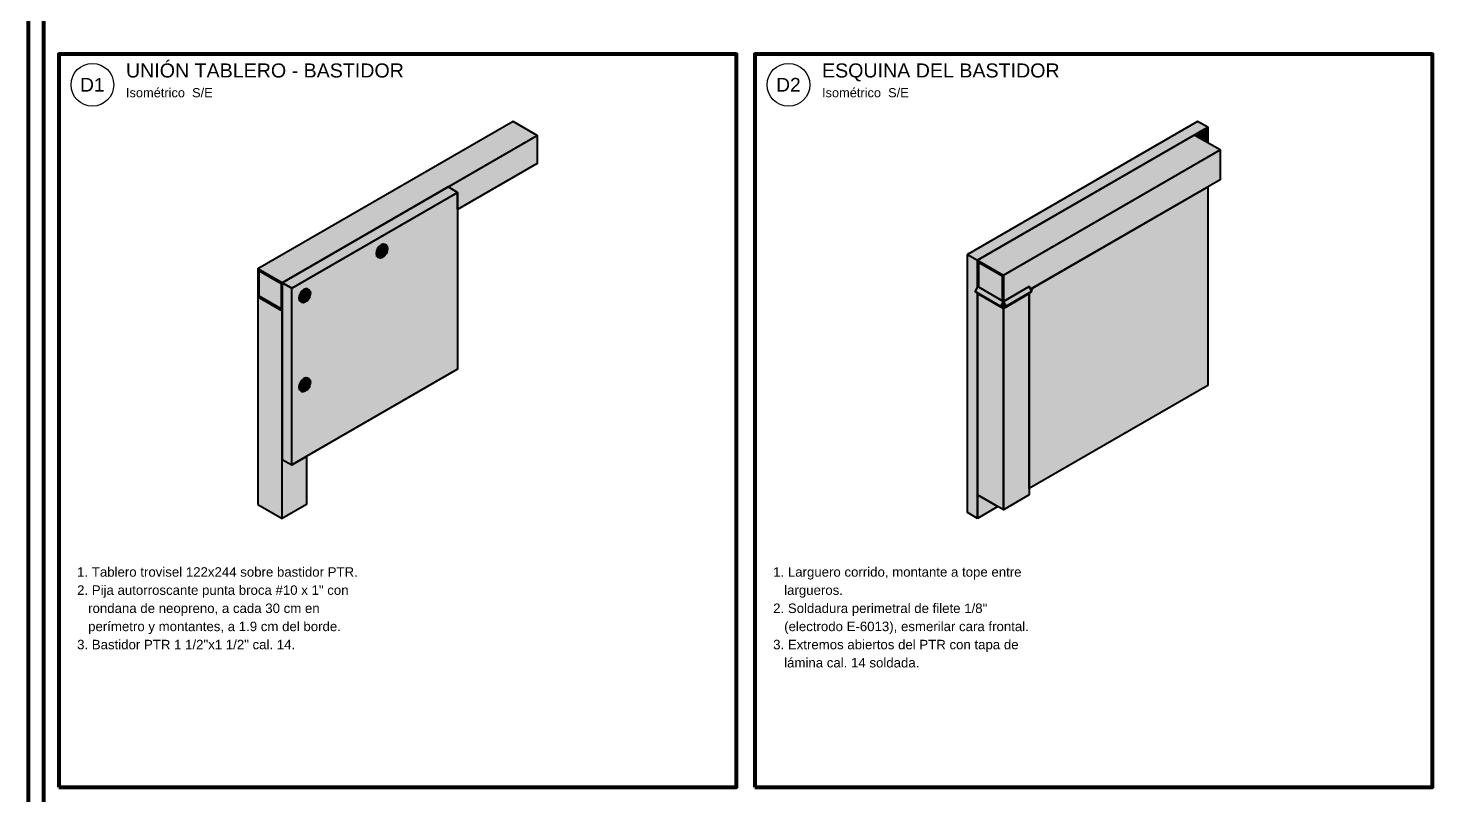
# Model space of a CAD drawing. Header units: centimetres. Extents: x 0 to 1025, y -515 to 400.
# Drawn here: x 0 to 463, y -257.5 to -6.5 of the extents above; entities that cross this region are included whole.
import ezdxf
from ezdxf.enums import TextEntityAlignment as Align

# ---------------------------------------------------------------- set-up
doc = ezdxf.new("R2010")
doc.units = ezdxf.units.CM
doc.header["$LTSCALE"] = 10
for name, color, linetype, lineweight in [('A-DETALLES', 7, 'Continuous', 35), ('A-MARCO', 7, 'Continuous', 70), ('A-RELLENO', 8, 'Continuous', 0), ('A-TEXTO', 7, 'Continuous', 25)]:
    doc.layers.add(name, color=color, linetype=linetype, lineweight=lineweight)
doc.styles.add('ARIAL', font='arial.ttf')

msp = doc.modelspace()

# ---------------------------------------------------------------- hatches: boundary and pattern name
at = {"layer": 'A-RELLENO', "true_color": 0x8e9dac}
h = msp.add_hatch(color=7, dxfattribs=at)
h.dxf.hatch_style = 1
h.paths.add_polyline_path([(83.21, -89.83), (166.75, -41.59), (158.79, -37), (75.25, -85.23)])
at = {"layer": 'A-RELLENO', "true_color": 0xdfdfd8}
h = msp.add_hatch(color=7, dxfattribs=at)
h.dxf.hatch_style = 1
h.paths.add_polyline_path([(383.04, -37), (307.62, -80.55), (310.94, -82.47), (386.37, -38.92)])
at = {"layer": 'A-RELLENO', "true_color": 0x65707b}
h = msp.add_hatch(color=7, dxfattribs=at)
h.dxf.hatch_style = 1
h.paths.add_polyline_path([(166.75, -41.59), (166.75, -50.78), (140.64, -65.86), (140.64, -60.28), (140.64, -60.28), (140.64, -60.28), (140.64, -60.28), (140.64, -60.28), (140.64, -60.28), (140.64, -60.28), (140.64, -60.28), (140.64, -60.28), (140.64, -60.28), (140.64, -60.28), (140.64, -60.28), (137.51, -58.48)])
at = {"layer": 'A-RELLENO', "true_color": 0x8e9dac}
h = msp.add_hatch(color=7, dxfattribs=at)
h.dxf.hatch_style = 1
h.paths.add_polyline_path([(381.93, -41.48), (310.94, -82.47), (319.4, -87.35), (390.38, -46.36)])
at = {"layer": 'A-RELLENO', "true_color": 0x9f9f9a}
h = msp.add_hatch(color=7, dxfattribs=at)
h.dxf.hatch_style = 1
h.paths.add_polyline_path([(386.37, -38.92), (386.37, -44.04), (381.93, -41.48)])
at = {"layer": 'A-RELLENO', "true_color": 0x65707b}
h = msp.add_hatch(color=7, dxfattribs=at)
h.dxf.hatch_style = 1
h.paths.add_polyline_path([(319.4, -87.35), (390.38, -46.36), (390.38, -56.12), (328.29, -91.97), (327.85, -91.07), (327.85, -91.07), (327.85, -91.07), (327.85, -91.07), (327.85, -91.07), (327.85, -91.07), (327.85, -91.07), (327.85, -91.07), (327.85, -91.07), (327.85, -91.07), (327.85, -91.07), (327.85, -91.07), (327.85, -91.07), (327.85, -91.07), (327.85, -91.07), (327.85, -91.07), (327.85, -91.07), (327.85, -91.07), (319.4, -95.95)])
at = {"layer": 'A-RELLENO', "true_color": 0xdfdfd8}
h = msp.add_hatch(color=7, dxfattribs=at)
h.dxf.hatch_style = 1
h.paths.add_polyline_path([(86.34, -91.64), (140.64, -60.28), (137.51, -58.48), (83.21, -89.83)])
at = {"layer": 'A-RELLENO', "true_color": 0x9f9f9a}
h = msp.add_hatch(color=7, dxfattribs=at)
h.dxf.hatch_style = 1
h.paths.add_polyline_path([(386.37, -123.45), (327.85, -157.24), (327.85, -93.51), (328, -93.25), (328.65, -92.69), (328.65, -92.69), (328.65, -92.69), (328.65, -92.69), (328.65, -92.69), (328.65, -92.69), (328.65, -92.69), (328.65, -92.69), (328.65, -92.69), (328.65, -92.69), (328.65, -92.69), (328.65, -92.69), (328.65, -92.69), (328.65, -92.69), (328.5, -92.39), (328.96, -91.59), (386.37, -58.44)])
h = msp.add_hatch(color=7, dxfattribs=at)
h.dxf.hatch_style = 1
h.paths.add_polyline_path([(86.34, -91.64), (140.64, -60.28), (140.64, -118.16), (86.34, -149.52)])
h.paths.add_polyline_path([(113.91, -80.3), (113.91, -80.3), (113.91, -80.3), (113.91, -80.3), (113.91, -80.3), (114.04, -80.97), (114.04, -80.97), (114.04, -80.97), (114.04, -80.97), (114.04, -80.97), (114.04, -80.97), (114.4, -81.38), (114.4, -81.38), (114.4, -81.38), (114.4, -81.38), (114.82, -81.62), (114.82, -81.62), (114.82, -81.62), (114.82, -81.62), (115.36, -81.73), (115.36, -81.73), (115.36, -81.73), (115.36, -81.73), (115.36, -81.73), (115.36, -81.73), (116, -81.51), (116, -81.51), (116, -81.51), (116, -81.51), (116, -81.51), (116.46, -81.13), (116.62, -81.15), (116.62, -81.15), (116.62, -81.15), (116.62, -81.15), (116.62, -81.15), (116.62, -81.15), (116.62, -81.15), (116.62, -81.15), (116.62, -81.15), (116.62, -81.15), (116.62, -81.15), (117.53, -80.02), (117.53, -80.02), (117.53, -80.02), (117.53, -80.02), (117.53, -80.02), (117.53, -80.02), (117.53, -80.02), (117.53, -80.02), (117.53, -79.45), (117.54, -79.42), (117.54, -79.42), (117.54, -79.42), (117.54, -79.42), (117.67, -78.61), (117.67, -78.61), (117.67, -78.61), (117.67, -78.61), (117.67, -78.61), (117.54, -77.95), (117.54, -77.95), (117.54, -77.95), (117.54, -77.95), (117.54, -77.95), (117.54, -77.95), (117.18, -77.53), (117.18, -77.53), (117.18, -77.53), (117.18, -77.53), (116.76, -77.29), (116.76, -77.29), (116.76, -77.29), (116.76, -77.29), (116.22, -77.18), (116.22, -77.18), (116.22, -77.18), (116.22, -77.18), (116.22, -77.18), (116.22, -77.18), (115.58, -77.41), (115.58, -77.41), (115.58, -77.41), (115.58, -77.41), (115.58, -77.41), (114.94, -77.92), (114.94, -77.92), (114.94, -77.92), (114.94, -77.92), (114.4, -78.65), (114.4, -78.65), (114.4, -78.65), (114.04, -79.49), (114.04, -79.49), (114.04, -79.49), (114.04, -79.49)], flags=0)
h.paths.add_polyline_path([(88.64, -124.07), (88.64, -124.07), (88.64, -124.07), (88.64, -124.07), (88.64, -124.07), (88.77, -124.74), (88.77, -124.74), (88.77, -124.74), (88.77, -124.74), (88.77, -124.74), (88.77, -124.74), (89.13, -125.15), (89.13, -125.15), (89.13, -125.15), (89.13, -125.15), (89.55, -125.4), (89.55, -125.4), (89.55, -125.4), (89.55, -125.4), (90.09, -125.5), (90.09, -125.5), (90.09, -125.5), (90.09, -125.5), (90.09, -125.5), (90.09, -125.5), (90.73, -125.28), (90.73, -125.28), (90.73, -125.28), (90.73, -125.28), (90.73, -125.28), (91.19, -124.9), (91.35, -124.92), (91.35, -124.92), (91.35, -124.92), (91.35, -124.92), (91.35, -124.92), (91.35, -124.92), (91.35, -124.92), (91.35, -124.92), (91.35, -124.92), (91.35, -124.92), (91.35, -124.92), (92.26, -123.79), (92.26, -123.79), (92.26, -123.79), (92.26, -123.79), (92.26, -123.79), (92.26, -123.79), (92.26, -123.79), (92.26, -123.79), (92.26, -123.23), (92.27, -123.2), (92.27, -123.2), (92.27, -123.2), (92.27, -123.2), (92.4, -122.38), (92.4, -122.38), (92.4, -122.38), (92.4, -122.38), (92.4, -122.38), (92.27, -121.72), (92.27, -121.72), (92.27, -121.72), (92.27, -121.72), (92.27, -121.72), (92.27, -121.72), (91.91, -121.3), (91.91, -121.3), (91.91, -121.3), (91.91, -121.3), (91.49, -121.06), (91.49, -121.06), (91.49, -121.06), (91.49, -121.06), (90.95, -120.96), (90.95, -120.96), (90.95, -120.96), (90.95, -120.96), (90.95, -120.96), (90.95, -120.96), (90.31, -121.18), (90.31, -121.18), (90.31, -121.18), (90.31, -121.18), (90.31, -121.18), (89.67, -121.69), (89.67, -121.69), (89.67, -121.69), (89.67, -121.69), (89.13, -122.43), (89.13, -122.43), (89.13, -122.43), (88.77, -123.26), (88.77, -123.26), (88.77, -123.26), (88.77, -123.26)], flags=0)
h.paths.add_polyline_path([(88.64, -94.89), (88.64, -94.89), (88.64, -94.89), (88.64, -94.89), (88.64, -94.89), (88.77, -95.56), (88.77, -95.56), (88.77, -95.56), (88.77, -95.56), (88.77, -95.56), (88.77, -95.56), (89.13, -95.97), (89.13, -95.97), (89.13, -95.97), (89.13, -95.97), (89.55, -96.21), (89.55, -96.21), (89.55, -96.21), (89.55, -96.21), (90.09, -96.32), (90.09, -96.32), (90.09, -96.32), (90.09, -96.32), (90.09, -96.32), (90.09, -96.32), (90.73, -96.1), (90.73, -96.1), (90.73, -96.1), (90.73, -96.1), (90.73, -96.1), (91.19, -95.72), (91.35, -95.74), (91.35, -95.74), (91.35, -95.74), (91.35, -95.74), (91.35, -95.74), (91.35, -95.74), (91.35, -95.74), (91.35, -95.74), (91.35, -95.74), (91.35, -95.74), (91.35, -95.74), (92.26, -94.61), (92.26, -94.61), (92.26, -94.61), (92.26, -94.61), (92.26, -94.61), (92.26, -94.61), (92.26, -94.61), (92.26, -94.61), (92.26, -94.04), (92.27, -94.02), (92.27, -94.02), (92.27, -94.02), (92.27, -94.02), (92.4, -93.2), (92.4, -93.2), (92.4, -93.2), (92.4, -93.2), (92.4, -93.2), (92.27, -92.54), (92.27, -92.54), (92.27, -92.54), (92.27, -92.54), (92.27, -92.54), (92.27, -92.54), (91.91, -92.12), (91.91, -92.12), (91.91, -92.12), (91.91, -92.12), (91.49, -91.88), (91.49, -91.88), (91.49, -91.88), (91.49, -91.88), (90.95, -91.78), (90.95, -91.78), (90.95, -91.78), (90.95, -91.78), (90.95, -91.78), (90.95, -91.78), (90.31, -92), (90.31, -92), (90.31, -92), (90.31, -92), (90.31, -92), (89.67, -92.51), (89.67, -92.51), (89.67, -92.51), (89.67, -92.51), (89.13, -93.24), (89.13, -93.24), (89.13, -93.24), (88.77, -94.08), (88.77, -94.08), (88.77, -94.08), (88.77, -94.08)], flags=0)
at = {"layer": 'A-RELLENO', "true_color": 0x1b1b1b}
h = msp.add_hatch(color=7, dxfattribs=at)
h.dxf.hatch_style = 1
h.paths.add_polyline_path([(114.4, -78.65), (114.04, -79.49), (114.45, -79.73), (114.82, -78.9)])
h = msp.add_hatch(color=7, dxfattribs=at)
h.dxf.hatch_style = 1
h.paths.add_polyline_path([(116, -81.51), (115.36, -81.73), (114.82, -81.62), (114.45, -81.21), (114.33, -80.54), (114.45, -79.73), (114.82, -78.9), (115.36, -78.16), (116, -77.65), (116.64, -77.43), (117.18, -77.53), (117.54, -77.95), (117.67, -78.61), (117.54, -79.42), (117.53, -79.45), (117.53, -78.81), (117.53, -78.81), (117.53, -78.81), (117.53, -78.81), (117.53, -78.81), (117.53, -78.81), (117.53, -78.81), (117.53, -78.81), (117.53, -78.81), (117.53, -78.81), (117.53, -78.81), (117.53, -78.81), (116.9, -78.45), (116.9, -78.45), (116.9, -78.45), (116.9, -78.45), (116.9, -78.45), (116, -78.37), (116, -78.37), (116, -78.37), (116, -78.37), (116, -78.37), (116, -78.37), (116, -78.37), (116, -78.37), (116, -78.37), (116, -78.37), (116, -78.37), (115.09, -79.5), (115.09, -79.5), (115.09, -79.5), (115.09, -79.5), (115.09, -79.5), (115.09, -79.5), (115.09, -79.5), (115.09, -79.5), (115.09, -80.7), (115.09, -80.7), (115.09, -80.7), (115.09, -80.7), (115.09, -80.7), (115.09, -80.7), (115.09, -80.7), (115.09, -80.7), (115.09, -80.7), (115.09, -80.7), (115.09, -80.7), (115.09, -80.7), (115.72, -81.06), (115.72, -81.06), (115.72, -81.06), (115.72, -81.06), (115.72, -81.06), (116.46, -81.13)])
at = {"layer": 'A-RELLENO', "true_color": 0x202020}
h = msp.add_hatch(color=7, dxfattribs=at)
h.dxf.hatch_style = 1
h.paths.add_polyline_path([(114.94, -77.92), (114.4, -78.65), (114.82, -78.9), (115.36, -78.16)])
at = {"layer": 'A-RELLENO', "true_color": 0x242424}
h = msp.add_hatch(color=7, dxfattribs=at)
h.dxf.hatch_style = 1
h.paths.add_polyline_path([(115.58, -77.41), (114.94, -77.92), (115.36, -78.16), (116, -77.65)])
at = {"layer": 'A-RELLENO', "true_color": 0x56565a}
h = msp.add_hatch(color=7, dxfattribs=at)
h.dxf.hatch_style = 1
h.paths.add_polyline_path([(116, -78.37), (115.09, -79.5), (115.72, -79.86), (116.62, -78.73)])
at = {"layer": 'A-RELLENO', "true_color": 0x272727}
h = msp.add_hatch(color=7, dxfattribs=at)
h.dxf.hatch_style = 1
h.paths.add_polyline_path([(116.22, -77.18), (115.58, -77.41), (116, -77.65), (116.64, -77.43)])
at = {"layer": 'A-RELLENO', "true_color": 0x6a6a6f}
h = msp.add_hatch(color=7, dxfattribs=at)
h.dxf.hatch_style = 1
h.paths.add_polyline_path([(116.9, -78.45), (116, -78.37), (116.62, -78.73), (117.53, -78.81)])
at = {"layer": 'A-RELLENO', "true_color": 0x282828}
h = msp.add_hatch(color=7, dxfattribs=at)
h.dxf.hatch_style = 1
h.paths.add_polyline_path([(116.76, -77.29), (116.22, -77.18), (116.64, -77.43), (117.18, -77.53)])
at = {"layer": 'A-RELLENO', "true_color": 0x171717}
h = msp.add_hatch(color=7, dxfattribs=at)
h.dxf.hatch_style = 1
h.paths.add_polyline_path([(114.04, -79.49), (113.91, -80.3), (114.33, -80.54), (114.45, -79.73)])
at = {"layer": 'A-RELLENO', "true_color": 0x131313}
h = msp.add_hatch(color=7, dxfattribs=at)
h.dxf.hatch_style = 1
h.paths.add_polyline_path([(113.91, -80.3), (114.04, -80.97), (114.45, -81.21), (114.33, -80.54)])
at = {"layer": 'A-RELLENO', "true_color": 0x121212}
h = msp.add_hatch(color=7, dxfattribs=at)
h.dxf.hatch_style = 1
h.paths.add_polyline_path([(114.04, -80.97), (114.4, -81.38), (114.82, -81.62), (114.45, -81.21)])
at = {"layer": 'A-RELLENO', "true_color": 0x38383a}
h = msp.add_hatch(color=7, dxfattribs=at)
h.dxf.hatch_style = 1
h.paths.add_polyline_path([(115.09, -79.5), (115.09, -80.7), (115.72, -81.06), (115.72, -79.86)])
at = {"layer": 'A-RELLENO', "true_color": 0x47474a}
h = msp.add_hatch(color=7, dxfattribs=at)
h.dxf.hatch_style = 1
h.paths.add_polyline_path([(116.62, -78.73), (115.72, -79.86), (115.72, -81.06), (116.62, -81.15), (117.53, -80.02), (117.53, -78.81)])
at = {"layer": 'A-RELLENO', "true_color": 0x7e7e79}
h = msp.add_hatch(color=7, dxfattribs=at)
h.dxf.hatch_style = 1
h.paths.add_polyline_path([(310.94, -167), (307.62, -165.08), (307.62, -80.55), (310.94, -82.47), (310.94, -91.07), (310.94, -91.07), (310.94, -91.07), (310.94, -91.07), (310.94, -91.07), (310.94, -91.07), (310.94, -91.07), (310.94, -91.07), (310.94, -91.07), (310.94, -91.07), (310.94, -91.07), (310.94, -91.07), (310.94, -91.07), (310.14, -92.69), (310.14, -92.69), (310.14, -92.69), (310.14, -92.69), (310.14, -92.69), (310.14, -92.69), (310.14, -92.69), (310.14, -92.69), (310.14, -92.69), (310.14, -92.69), (310.14, -92.69), (310.14, -92.69), (310.14, -92.69), (310.14, -92.69), (310.94, -93.38), (310.94, -93.38), (310.94, -93.38), (310.94, -93.38), (310.94, -93.38), (310.94, -93.38), (310.94, -93.38), (310.94, -93.38), (310.94, -93.38)])
at = {"layer": 'A-RELLENO', "true_color": 0x505861}
h = msp.add_hatch(color=7, dxfattribs=at)
h.dxf.hatch_style = 1
h.paths.add_polyline_path([(310.94, -82.47), (319.4, -87.35), (319.4, -95.95), (310.94, -91.07), (310.94, -91.07), (310.94, -91.07), (310.94, -91.07), (310.94, -91.07), (310.94, -91.07), (310.94, -91.07)])
at = {"layer": 'A-RELLENO', "true_color": 0x434a51}
h = msp.add_hatch(color=7, dxfattribs=at)
h.dxf.hatch_style = 1
h.paths.add_polyline_path([(311.37, -91.32), (311.37, -83.2), (318.97, -87.59), (318.97, -95.71)])
at = {"layer": 'A-RELLENO', "true_color": 0x505861}
h = msp.add_hatch(color=7, dxfattribs=at)
h.dxf.hatch_style = 1
h.paths.add_polyline_path([(75.25, -94.42), (83.21, -99.02), (83.21, -89.83), (75.25, -85.23)])
at = {"layer": 'A-RELLENO', "true_color": 0x434a51}
h = msp.add_hatch(color=7, dxfattribs=at)
h.dxf.hatch_style = 1
h.paths.add_polyline_path([(75.65, -94.19), (75.65, -85.92), (82.81, -90.06), (82.81, -98.33)])
at = {"layer": 'A-RELLENO', "true_color": 0x7e7e79}
h = msp.add_hatch(color=7, dxfattribs=at)
h.dxf.hatch_style = 1
h.paths.add_polyline_path([(83.21, -147.71), (86.34, -149.52), (86.34, -91.64), (83.21, -89.83)])
at = {"layer": 'A-RELLENO', "true_color": 0x1b1b1b}
h = msp.add_hatch(color=7, dxfattribs=at)
h.dxf.hatch_style = 1
h.paths.add_polyline_path([(90.73, -96.1), (90.09, -96.32), (89.55, -96.21), (89.18, -95.8), (89.06, -95.13), (89.18, -94.32), (89.55, -93.49), (90.09, -92.75), (90.73, -92.24), (91.37, -92.02), (91.91, -92.12), (92.27, -92.54), (92.4, -93.2), (92.27, -94.02), (92.26, -94.04), (92.26, -93.4), (92.26, -93.4), (92.26, -93.4), (92.26, -93.4), (92.26, -93.4), (92.26, -93.4), (92.26, -93.4), (92.26, -93.4), (92.26, -93.4), (92.26, -93.4), (92.26, -93.4), (92.26, -93.4), (91.63, -93.04), (91.63, -93.04), (91.63, -93.04), (91.63, -93.04), (91.63, -93.04), (90.73, -92.96), (90.73, -92.96), (90.73, -92.96), (90.73, -92.96), (90.73, -92.96), (90.73, -92.96), (90.73, -92.96), (90.73, -92.96), (90.73, -92.96), (90.73, -92.96), (90.73, -92.96), (89.82, -94.09), (89.82, -94.09), (89.82, -94.09), (89.82, -94.09), (89.82, -94.09), (89.82, -94.09), (89.82, -94.09), (89.82, -94.09), (89.82, -95.29), (89.82, -95.29), (89.82, -95.29), (89.82, -95.29), (89.82, -95.29), (89.82, -95.29), (89.82, -95.29), (89.82, -95.29), (89.82, -95.29), (89.82, -95.29), (89.82, -95.29), (89.82, -95.29), (90.45, -95.65), (90.45, -95.65), (90.45, -95.65), (90.45, -95.65), (90.45, -95.65), (91.19, -95.72)])
at = {"layer": 'A-RELLENO', "true_color": 0x202020}
h = msp.add_hatch(color=7, dxfattribs=at)
h.dxf.hatch_style = 1
h.paths.add_polyline_path([(89.67, -92.51), (89.13, -93.24), (89.55, -93.49), (90.09, -92.75)])
at = {"layer": 'A-RELLENO', "true_color": 0x242424}
h = msp.add_hatch(color=7, dxfattribs=at)
h.dxf.hatch_style = 1
h.paths.add_polyline_path([(90.31, -92), (89.67, -92.51), (90.09, -92.75), (90.73, -92.24)])
at = {"layer": 'A-RELLENO', "true_color": 0x272727}
h = msp.add_hatch(color=7, dxfattribs=at)
h.dxf.hatch_style = 1
h.paths.add_polyline_path([(90.95, -91.78), (90.31, -92), (90.73, -92.24), (91.37, -92.02)])
at = {"layer": 'A-RELLENO', "true_color": 0x282828}
h = msp.add_hatch(color=7, dxfattribs=at)
h.dxf.hatch_style = 1
h.paths.add_polyline_path([(91.49, -91.88), (90.95, -91.78), (91.37, -92.02), (91.91, -92.12)])
at = {"layer": 'A-RELLENO', "true_color": 0x323232}
h = msp.add_hatch(color=7, dxfattribs=at)
h.dxf.hatch_style = 1
h.paths.add_polyline_path([(310.94, -91.07), (310.14, -92.69), (318.6, -97.57), (319.4, -95.95)])
at = {"layer": 'A-RELLENO', "true_color": 0x3a3a3a}
h = msp.add_hatch(color=7, dxfattribs=at)
h.dxf.hatch_style = 1
h.paths.add_polyline_path([(327.85, -91.07), (328.65, -92.69), (320.19, -97.57), (319.4, -95.95)])
at = {"layer": 'A-RELLENO', "true_color": 0x2f2f2f}
h = msp.add_hatch(color=7, dxfattribs=at)
h.dxf.hatch_style = 1
h.paths.add_polyline_path([(328.96, -91.59), (328.5, -92.39), (328.29, -91.97), (328.29, -91.97)])
at = {"layer": 'A-RELLENO', "true_color": 0x505861}
h = msp.add_hatch(color=7, dxfattribs=at)
h.dxf.hatch_style = 1
h.paths.add_polyline_path([(75.25, -162.41), (83.21, -167), (83.21, -99.02), (75.25, -94.42)])
at = {"layer": 'A-RELLENO', "true_color": 0x171717}
h = msp.add_hatch(color=7, dxfattribs=at)
h.dxf.hatch_style = 1
h.paths.add_polyline_path([(88.77, -94.08), (88.64, -94.89), (89.06, -95.13), (89.18, -94.32)])
at = {"layer": 'A-RELLENO', "true_color": 0x131313}
h = msp.add_hatch(color=7, dxfattribs=at)
h.dxf.hatch_style = 1
h.paths.add_polyline_path([(88.64, -94.89), (88.77, -95.56), (89.18, -95.8), (89.06, -95.13)])
at = {"layer": 'A-RELLENO', "true_color": 0x1b1b1b}
h = msp.add_hatch(color=7, dxfattribs=at)
h.dxf.hatch_style = 1
h.paths.add_polyline_path([(89.13, -93.24), (88.77, -94.08), (89.18, -94.32), (89.55, -93.49)])
at = {"layer": 'A-RELLENO', "true_color": 0x121212}
h = msp.add_hatch(color=7, dxfattribs=at)
h.dxf.hatch_style = 1
h.paths.add_polyline_path([(88.77, -95.56), (89.13, -95.97), (89.55, -96.21), (89.18, -95.8)])
at = {"layer": 'A-RELLENO', "true_color": 0x56565a}
h = msp.add_hatch(color=7, dxfattribs=at)
h.dxf.hatch_style = 1
h.paths.add_polyline_path([(90.73, -92.96), (89.82, -94.09), (90.45, -94.45), (91.35, -93.32)])
at = {"layer": 'A-RELLENO', "true_color": 0x38383a}
h = msp.add_hatch(color=7, dxfattribs=at)
h.dxf.hatch_style = 1
h.paths.add_polyline_path([(89.82, -94.09), (89.82, -95.29), (90.45, -95.65), (90.45, -94.45)])
at = {"layer": 'A-RELLENO', "true_color": 0x47474a}
h = msp.add_hatch(color=7, dxfattribs=at)
h.dxf.hatch_style = 1
h.paths.add_polyline_path([(91.35, -93.32), (90.45, -94.45), (90.45, -95.65), (91.35, -95.74), (92.26, -94.61), (92.26, -93.4)])
at = {"layer": 'A-RELLENO', "true_color": 0x6a6a6f}
h = msp.add_hatch(color=7, dxfattribs=at)
h.dxf.hatch_style = 1
h.paths.add_polyline_path([(91.63, -93.04), (90.73, -92.96), (91.35, -93.32), (92.26, -93.4)])
at = {"layer": 'A-RELLENO', "true_color": 0x1f1f1f}
h = msp.add_hatch(color=7, dxfattribs=at)
h.dxf.hatch_style = 1
h.paths.add_polyline_path([(310.14, -92.69), (310.94, -93.38), (319.4, -98.26), (318.6, -97.57)])
at = {"layer": 'A-RELLENO', "true_color": 0x505861}
h = msp.add_hatch(color=7, dxfattribs=at)
h.dxf.hatch_style = 1
h.paths.add_polyline_path([(319.4, -164.2), (310.94, -159.32), (310.94, -93.38), (319.4, -98.26), (319.4, -98.26), (319.4, -98.26), (319.4, -98.26), (319.4, -98.26), (319.4, -98.26), (319.4, -98.26)])
at = {"layer": 'A-RELLENO', "true_color": 0x2f2f2f}
h = msp.add_hatch(color=7, dxfattribs=at)
h.dxf.hatch_style = 1
h.paths.add_polyline_path([(319.4, -98.26), (319.4, -95.95), (318.6, -97.57)])
at = {"layer": 'A-RELLENO', "true_color": 0x262626}
h = msp.add_hatch(color=7, dxfattribs=at)
h.dxf.hatch_style = 1
h.paths.add_polyline_path([(328.65, -92.69), (327.85, -93.38), (319.4, -98.26), (320.19, -97.57)])
at = {"layer": 'A-RELLENO', "true_color": 0x65707b}
h = msp.add_hatch(color=7, dxfattribs=at)
h.dxf.hatch_style = 1
h.paths.add_polyline_path([(327.85, -159.32), (319.4, -164.2), (319.4, -98.26), (319.4, -98.26), (319.4, -98.26), (319.4, -98.26), (319.4, -98.26), (319.4, -98.26), (319.4, -98.26), (327.85, -93.38)])
at = {"layer": 'A-RELLENO', "true_color": 0x252525}
h = msp.add_hatch(color=7, dxfattribs=at)
h.dxf.hatch_style = 1
h.paths.add_polyline_path([(319.4, -98.26), (319.4, -95.95), (320.19, -97.57)])
at = {"layer": 'A-RELLENO', "true_color": 0x2f2f2f}
h = msp.add_hatch(color=7, dxfattribs=at)
h.dxf.hatch_style = 1
h.paths.add_polyline_path([(327.85, -93.51), (327.85, -93.38), (327.85, -93.38), (327.85, -93.38), (327.85, -93.38), (327.85, -93.38), (327.85, -93.38), (327.85, -93.38), (327.85, -93.38), (327.85, -93.38), (328, -93.25)])
at = {"layer": 'A-RELLENO', "true_color": 0x171717}
h = msp.add_hatch(color=7, dxfattribs=at)
h.dxf.hatch_style = 1
h.paths.add_polyline_path([(88.77, -123.26), (88.64, -124.07), (89.06, -124.31), (89.18, -123.5)])
at = {"layer": 'A-RELLENO', "true_color": 0x131313}
h = msp.add_hatch(color=7, dxfattribs=at)
h.dxf.hatch_style = 1
h.paths.add_polyline_path([(88.64, -124.07), (88.77, -124.74), (89.18, -124.98), (89.06, -124.31)])
at = {"layer": 'A-RELLENO', "true_color": 0x1b1b1b}
h = msp.add_hatch(color=7, dxfattribs=at)
h.dxf.hatch_style = 1
h.paths.add_polyline_path([(89.13, -122.43), (88.77, -123.26), (89.18, -123.5), (89.55, -122.67)])
at = {"layer": 'A-RELLENO', "true_color": 0x121212}
h = msp.add_hatch(color=7, dxfattribs=at)
h.dxf.hatch_style = 1
h.paths.add_polyline_path([(88.77, -124.74), (89.13, -125.15), (89.55, -125.4), (89.18, -124.98)])
at = {"layer": 'A-RELLENO', "true_color": 0x1b1b1b}
h = msp.add_hatch(color=7, dxfattribs=at)
h.dxf.hatch_style = 1
h.paths.add_polyline_path([(90.73, -125.28), (90.09, -125.5), (89.55, -125.4), (89.18, -124.98), (89.06, -124.31), (89.18, -123.5), (89.55, -122.67), (90.09, -121.94), (90.73, -121.42), (91.37, -121.2), (91.91, -121.3), (92.27, -121.72), (92.4, -122.38), (92.27, -123.2), (92.26, -123.23), (92.26, -122.59), (92.26, -122.59), (92.26, -122.59), (92.26, -122.59), (92.26, -122.59), (92.26, -122.59), (92.26, -122.59), (92.26, -122.59), (92.26, -122.59), (92.26, -122.59), (92.26, -122.59), (92.26, -122.59), (91.63, -122.22), (91.63, -122.22), (91.63, -122.22), (91.63, -122.22), (91.63, -122.22), (90.73, -122.14), (90.73, -122.14), (90.73, -122.14), (90.73, -122.14), (90.73, -122.14), (90.73, -122.14), (90.73, -122.14), (90.73, -122.14), (90.73, -122.14), (90.73, -122.14), (90.73, -122.14), (89.82, -123.27), (89.82, -123.27), (89.82, -123.27), (89.82, -123.27), (89.82, -123.27), (89.82, -123.27), (89.82, -123.27), (89.82, -123.27), (89.82, -124.47), (89.82, -124.47), (89.82, -124.47), (89.82, -124.47), (89.82, -124.47), (89.82, -124.47), (89.82, -124.47), (89.82, -124.47), (89.82, -124.47), (89.82, -124.47), (89.82, -124.47), (89.82, -124.47), (90.45, -124.84), (90.45, -124.84), (90.45, -124.84), (90.45, -124.84), (90.45, -124.84), (91.19, -124.9)])
at = {"layer": 'A-RELLENO', "true_color": 0x202020}
h = msp.add_hatch(color=7, dxfattribs=at)
h.dxf.hatch_style = 1
h.paths.add_polyline_path([(89.67, -121.69), (89.13, -122.43), (89.55, -122.67), (90.09, -121.94)])
at = {"layer": 'A-RELLENO', "true_color": 0x242424}
h = msp.add_hatch(color=7, dxfattribs=at)
h.dxf.hatch_style = 1
h.paths.add_polyline_path([(90.31, -121.18), (89.67, -121.69), (90.09, -121.94), (90.73, -121.42)])
at = {"layer": 'A-RELLENO', "true_color": 0x56565a}
h = msp.add_hatch(color=7, dxfattribs=at)
h.dxf.hatch_style = 1
h.paths.add_polyline_path([(90.73, -122.14), (89.82, -123.27), (90.45, -123.63), (91.35, -122.51)])
at = {"layer": 'A-RELLENO', "true_color": 0x38383a}
h = msp.add_hatch(color=7, dxfattribs=at)
h.dxf.hatch_style = 1
h.paths.add_polyline_path([(89.82, -123.27), (89.82, -124.47), (90.45, -124.84), (90.45, -123.63)])
at = {"layer": 'A-RELLENO', "true_color": 0x272727}
h = msp.add_hatch(color=7, dxfattribs=at)
h.dxf.hatch_style = 1
h.paths.add_polyline_path([(90.95, -120.96), (90.31, -121.18), (90.73, -121.42), (91.37, -121.2)])
at = {"layer": 'A-RELLENO', "true_color": 0x47474a}
h = msp.add_hatch(color=7, dxfattribs=at)
h.dxf.hatch_style = 1
h.paths.add_polyline_path([(91.35, -122.51), (90.45, -123.63), (90.45, -124.84), (91.35, -124.92), (92.26, -123.79), (92.26, -122.59)])
at = {"layer": 'A-RELLENO', "true_color": 0x6a6a6f}
h = msp.add_hatch(color=7, dxfattribs=at)
h.dxf.hatch_style = 1
h.paths.add_polyline_path([(91.63, -122.22), (90.73, -122.14), (91.35, -122.51), (92.26, -122.59)])
at = {"layer": 'A-RELLENO', "true_color": 0x282828}
h = msp.add_hatch(color=7, dxfattribs=at)
h.dxf.hatch_style = 1
h.paths.add_polyline_path([(91.49, -121.06), (90.95, -120.96), (91.37, -121.2), (91.91, -121.3)])
at = {"layer": 'A-RELLENO', "true_color": 0x65707b}
h = msp.add_hatch(color=7, dxfattribs=at)
h.dxf.hatch_style = 1
h.paths.add_polyline_path([(91.17, -162.41), (83.21, -167), (83.21, -147.71), (86.34, -149.52), (86.34, -149.52), (86.34, -149.52), (86.34, -149.52), (86.34, -149.52), (86.34, -149.52), (86.34, -149.52), (86.34, -149.52), (86.34, -149.52), (86.34, -149.52), (86.34, -149.52), (86.34, -149.52), (91.17, -146.73)])
at = {"layer": 'A-RELLENO', "true_color": 0x9f9f9a}
h = msp.add_hatch(color=7, dxfattribs=at)
h.dxf.hatch_style = 1
h.paths.add_polyline_path([(310.94, -167), (310.94, -159.32), (317.6, -163.16)])

# ---------------------------------------------------------------- linework, layer by layer
at = {"layer": 'A-DETALLES'}
for points in [[(83.21, -89.83), (166.75, -41.59), (158.79, -37), (75.25, -85.23), (83.21, -89.83)], [(383.04, -37), (307.62, -80.55), (310.94, -82.47), (386.37, -38.92), (383.04, -37)], [(166.75, -41.59), (166.75, -50.78), (140.64, -65.86), (140.64, -60.28), (140.64, -60.28), (140.64, -60.28), (140.64, -60.28), (140.64, -60.28), (140.64, -60.28), (140.64, -60.28), (140.64, -60.28), (140.64, -60.28), (140.64, -60.28), (140.64, -60.28), (140.64, -60.28), (137.51, -58.48), (166.75, -41.59)], [(381.93, -41.48), (310.94, -82.47), (319.4, -87.35), (390.38, -46.36), (381.93, -41.48)], [(386.37, -38.92), (386.37, -44.04), (381.93, -41.48), (386.37, -38.92)], [(319.4, -87.35), (390.38, -46.36), (390.38, -56.12), (328.29, -91.97), (327.85, -91.07), (327.85, -91.07), (327.85, -91.07), (327.85, -91.07), (327.85, -91.07), (327.85, -91.07), (327.85, -91.07), (327.85, -91.07), (327.85, -91.07), (327.85, -91.07), (327.85, -91.07), (327.85, -91.07), (327.85, -91.07), (327.85, -91.07), (327.85, -91.07), (327.85, -91.07), (327.85, -91.07), (327.85, -91.07), (319.4, -95.95), (319.4, -87.35)], [(86.34, -91.64), (140.64, -60.28), (137.51, -58.48), (83.21, -89.83), (86.34, -91.64)], [(386.37, -123.45), (327.85, -157.24), (327.85, -93.51), (328, -93.25), (328.65, -92.69), (328.65, -92.69), (328.65, -92.69), (328.65, -92.69), (328.65, -92.69), (328.65, -92.69), (328.65, -92.69), (328.65, -92.69), (328.65, -92.69), (328.65, -92.69), (328.65, -92.69), (328.65, -92.69), (328.65, -92.69), (328.65, -92.69), (328.5, -92.39), (328.96, -91.59), (386.37, -58.44), (386.37, -123.45)], [(86.34, -91.64), (140.64, -60.28), (140.64, -118.16), (86.34, -149.52), (86.34, -91.64)], [(113.91, -80.3), (113.91, -80.3), (113.91, -80.3), (113.91, -80.3), (113.91, -80.3), (114.04, -80.97), (114.04, -80.97), (114.04, -80.97), (114.04, -80.97), (114.04, -80.97), (114.04, -80.97), (114.4, -81.38), (114.4, -81.38), (114.4, -81.38), (114.4, -81.38), (114.82, -81.62), (114.82, -81.62), (114.82, -81.62), (114.82, -81.62), (115.36, -81.73), (115.36, -81.73), (115.36, -81.73), (115.36, -81.73), (115.36, -81.73), (115.36, -81.73), (116, -81.51), (116, -81.51), (116, -81.51), (116, -81.51), (116, -81.51), (116.46, -81.13), (116.62, -81.15), (116.62, -81.15), (116.62, -81.15), (116.62, -81.15), (116.62, -81.15), (116.62, -81.15), (116.62, -81.15), (116.62, -81.15), (116.62, -81.15), (116.62, -81.15), (116.62, -81.15), (117.53, -80.02), (117.53, -80.02), (117.53, -80.02), (117.53, -80.02), (117.53, -80.02), (117.53, -80.02), (117.53, -80.02), (117.53, -80.02), (117.53, -79.45), (117.54, -79.42), (117.54, -79.42), (117.54, -79.42), (117.54, -79.42), (117.67, -78.61), (117.67, -78.61), (117.67, -78.61), (117.67, -78.61), (117.67, -78.61), (117.54, -77.95), (117.54, -77.95), (117.54, -77.95), (117.54, -77.95), (117.54, -77.95), (117.54, -77.95), (117.18, -77.53), (117.18, -77.53), (117.18, -77.53), (117.18, -77.53), (116.76, -77.29), (116.76, -77.29), (116.76, -77.29), (116.76, -77.29), (116.22, -77.18), (116.22, -77.18), (116.22, -77.18), (116.22, -77.18), (116.22, -77.18), (116.22, -77.18), (115.58, -77.41), (115.58, -77.41), (115.58, -77.41), (115.58, -77.41), (115.58, -77.41), (114.94, -77.92), (114.94, -77.92), (114.94, -77.92), (114.94, -77.92), (114.4, -78.65), (114.4, -78.65), (114.4, -78.65), (114.04, -79.49), (114.04, -79.49), (114.04, -79.49), (114.04, -79.49), (113.91, -80.3)], [(114.4, -78.65), (114.04, -79.49), (114.45, -79.73), (114.82, -78.9), (114.4, -78.65)], [(116, -81.51), (115.36, -81.73), (114.82, -81.62), (114.45, -81.21), (114.33, -80.54), (114.45, -79.73), (114.82, -78.9), (115.36, -78.16), (116, -77.65), (116.64, -77.43), (117.18, -77.53), (117.54, -77.95), (117.67, -78.61), (117.54, -79.42), (117.53, -79.45), (117.53, -78.81), (117.53, -78.81), (117.53, -78.81), (117.53, -78.81), (117.53, -78.81), (117.53, -78.81), (117.53, -78.81), (117.53, -78.81), (117.53, -78.81), (117.53, -78.81), (117.53, -78.81), (117.53, -78.81), (116.9, -78.45), (116.9, -78.45), (116.9, -78.45), (116.9, -78.45), (116.9, -78.45), (116, -78.37), (116, -78.37), (116, -78.37), (116, -78.37), (116, -78.37), (116, -78.37), (116, -78.37), (116, -78.37), (116, -78.37), (116, -78.37), (116, -78.37), (115.09, -79.5), (115.09, -79.5), (115.09, -79.5), (115.09, -79.5), (115.09, -79.5), (115.09, -79.5), (115.09, -79.5), (115.09, -79.5), (115.09, -80.7), (115.09, -80.7), (115.09, -80.7), (115.09, -80.7), (115.09, -80.7), (115.09, -80.7), (115.09, -80.7), (115.09, -80.7), (115.09, -80.7), (115.09, -80.7), (115.09, -80.7), (115.09, -80.7), (115.72, -81.06), (115.72, -81.06), (115.72, -81.06), (115.72, -81.06), (115.72, -81.06), (116.46, -81.13), (116, -81.51)], [(114.94, -77.92), (114.4, -78.65), (114.82, -78.9), (115.36, -78.16), (114.94, -77.92)], [(115.58, -77.41), (114.94, -77.92), (115.36, -78.16), (116, -77.65), (115.58, -77.41)], [(116, -78.37), (115.09, -79.5), (115.72, -79.86), (116.62, -78.73), (116, -78.37)], [(116.22, -77.18), (115.58, -77.41), (116, -77.65), (116.64, -77.43), (116.22, -77.18)], [(116.9, -78.45), (116, -78.37), (116.62, -78.73), (117.53, -78.81), (116.9, -78.45)], [(116.76, -77.29), (116.22, -77.18), (116.64, -77.43), (117.18, -77.53), (116.76, -77.29)], [(114.04, -79.49), (113.91, -80.3), (114.33, -80.54), (114.45, -79.73), (114.04, -79.49)], [(113.91, -80.3), (114.04, -80.97), (114.45, -81.21), (114.33, -80.54), (113.91, -80.3)], [(114.04, -80.97), (114.4, -81.38), (114.82, -81.62), (114.45, -81.21), (114.04, -80.97)], [(115.09, -79.5), (115.09, -80.7), (115.72, -81.06), (115.72, -79.86), (115.09, -79.5)], [(116.62, -78.73), (115.72, -79.86), (115.72, -81.06), (116.62, -81.15), (117.53, -80.02), (117.53, -78.81), (116.62, -78.73)], [(310.94, -167), (307.62, -165.08), (307.62, -80.55), (310.94, -82.47), (310.94, -91.07), (310.94, -91.07), (310.94, -91.07), (310.94, -91.07), (310.94, -91.07), (310.94, -91.07), (310.94, -91.07), (310.94, -91.07), (310.94, -91.07), (310.94, -91.07), (310.94, -91.07), (310.94, -91.07), (310.94, -91.07), (310.14, -92.69), (310.14, -92.69), (310.14, -92.69), (310.14, -92.69), (310.14, -92.69), (310.14, -92.69), (310.14, -92.69), (310.14, -92.69), (310.14, -92.69), (310.14, -92.69), (310.14, -92.69), (310.14, -92.69), (310.14, -92.69), (310.14, -92.69), (310.94, -93.38), (310.94, -93.38), (310.94, -93.38), (310.94, -93.38), (310.94, -93.38), (310.94, -93.38), (310.94, -93.38), (310.94, -93.38), (310.94, -93.38), (310.94, -167)], [(310.94, -82.47), (319.4, -87.35), (319.4, -95.95), (310.94, -91.07), (310.94, -91.07), (310.94, -91.07), (310.94, -91.07), (310.94, -91.07), (310.94, -91.07), (310.94, -91.07), (310.94, -82.47)], [(311.37, -91.32), (311.37, -83.2), (318.97, -87.59), (318.97, -95.71), (311.37, -91.32)], [(75.25, -94.42), (83.21, -99.02), (83.21, -89.83), (75.25, -85.23), (75.25, -94.42)], [(75.65, -94.19), (75.65, -85.92), (82.81, -90.06), (82.81, -98.33), (75.65, -94.19)], [(83.21, -147.71), (86.34, -149.52), (86.34, -91.64), (83.21, -89.83), (83.21, -147.71)], [(88.64, -94.89), (88.64, -94.89), (88.64, -94.89), (88.64, -94.89), (88.64, -94.89), (88.77, -95.56), (88.77, -95.56), (88.77, -95.56), (88.77, -95.56), (88.77, -95.56), (88.77, -95.56), (89.13, -95.97), (89.13, -95.97), (89.13, -95.97), (89.13, -95.97), (89.55, -96.21), (89.55, -96.21), (89.55, -96.21), (89.55, -96.21), (90.09, -96.32), (90.09, -96.32), (90.09, -96.32), (90.09, -96.32), (90.09, -96.32), (90.09, -96.32), (90.73, -96.1), (90.73, -96.1), (90.73, -96.1), (90.73, -96.1), (90.73, -96.1), (91.19, -95.72), (91.35, -95.74), (91.35, -95.74), (91.35, -95.74), (91.35, -95.74), (91.35, -95.74), (91.35, -95.74), (91.35, -95.74), (91.35, -95.74), (91.35, -95.74), (91.35, -95.74), (91.35, -95.74), (92.26, -94.61), (92.26, -94.61), (92.26, -94.61), (92.26, -94.61), (92.26, -94.61), (92.26, -94.61), (92.26, -94.61), (92.26, -94.61), (92.26, -94.04), (92.27, -94.02), (92.27, -94.02), (92.27, -94.02), (92.27, -94.02), (92.4, -93.2), (92.4, -93.2), (92.4, -93.2), (92.4, -93.2), (92.4, -93.2), (92.27, -92.54), (92.27, -92.54), (92.27, -92.54), (92.27, -92.54), (92.27, -92.54), (92.27, -92.54), (91.91, -92.12), (91.91, -92.12), (91.91, -92.12), (91.91, -92.12), (91.49, -91.88), (91.49, -91.88), (91.49, -91.88), (91.49, -91.88), (90.95, -91.78), (90.95, -91.78), (90.95, -91.78), (90.95, -91.78), (90.95, -91.78), (90.95, -91.78), (90.31, -92), (90.31, -92), (90.31, -92), (90.31, -92), (90.31, -92), (89.67, -92.51), (89.67, -92.51), (89.67, -92.51), (89.67, -92.51), (89.13, -93.24), (89.13, -93.24), (89.13, -93.24), (88.77, -94.08), (88.77, -94.08), (88.77, -94.08), (88.77, -94.08), (88.64, -94.89)], [(90.73, -96.1), (90.09, -96.32), (89.55, -96.21), (89.18, -95.8), (89.06, -95.13), (89.18, -94.32), (89.55, -93.49), (90.09, -92.75), (90.73, -92.24), (91.37, -92.02), (91.91, -92.12), (92.27, -92.54), (92.4, -93.2), (92.27, -94.02), (92.26, -94.04), (92.26, -93.4), (92.26, -93.4), (92.26, -93.4), (92.26, -93.4), (92.26, -93.4), (92.26, -93.4), (92.26, -93.4), (92.26, -93.4), (92.26, -93.4), (92.26, -93.4), (92.26, -93.4), (92.26, -93.4), (91.63, -93.04), (91.63, -93.04), (91.63, -93.04), (91.63, -93.04), (91.63, -93.04), (90.73, -92.96), (90.73, -92.96), (90.73, -92.96), (90.73, -92.96), (90.73, -92.96), (90.73, -92.96), (90.73, -92.96), (90.73, -92.96), (90.73, -92.96), (90.73, -92.96), (90.73, -92.96), (89.82, -94.09), (89.82, -94.09), (89.82, -94.09), (89.82, -94.09), (89.82, -94.09), (89.82, -94.09), (89.82, -94.09), (89.82, -94.09), (89.82, -95.29), (89.82, -95.29), (89.82, -95.29), (89.82, -95.29), (89.82, -95.29), (89.82, -95.29), (89.82, -95.29), (89.82, -95.29), (89.82, -95.29), (89.82, -95.29), (89.82, -95.29), (89.82, -95.29), (90.45, -95.65), (90.45, -95.65), (90.45, -95.65), (90.45, -95.65), (90.45, -95.65), (91.19, -95.72), (90.73, -96.1)], [(89.67, -92.51), (89.13, -93.24), (89.55, -93.49), (90.09, -92.75), (89.67, -92.51)], [(90.31, -92), (89.67, -92.51), (90.09, -92.75), (90.73, -92.24), (90.31, -92)], [(90.95, -91.78), (90.31, -92), (90.73, -92.24), (91.37, -92.02), (90.95, -91.78)], [(91.49, -91.88), (90.95, -91.78), (91.37, -92.02), (91.91, -92.12), (91.49, -91.88)], [(310.94, -91.07), (310.14, -92.69), (318.6, -97.57), (319.4, -95.95), (310.94, -91.07)], [(327.85, -91.07), (328.65, -92.69), (320.19, -97.57), (319.4, -95.95), (327.85, -91.07)], [(328.96, -91.59), (328.5, -92.39), (328.29, -91.97), (328.29, -91.97), (328.96, -91.59)], [(75.25, -162.41), (83.21, -167), (83.21, -99.02), (75.25, -94.42), (75.25, -162.41)], [(88.77, -94.08), (88.64, -94.89), (89.06, -95.13), (89.18, -94.32), (88.77, -94.08)], [(88.64, -94.89), (88.77, -95.56), (89.18, -95.8), (89.06, -95.13), (88.64, -94.89)], [(89.13, -93.24), (88.77, -94.08), (89.18, -94.32), (89.55, -93.49), (89.13, -93.24)], [(88.77, -95.56), (89.13, -95.97), (89.55, -96.21), (89.18, -95.8), (88.77, -95.56)], [(90.73, -92.96), (89.82, -94.09), (90.45, -94.45), (91.35, -93.32), (90.73, -92.96)], [(89.82, -94.09), (89.82, -95.29), (90.45, -95.65), (90.45, -94.45), (89.82, -94.09)], [(91.35, -93.32), (90.45, -94.45), (90.45, -95.65), (91.35, -95.74), (92.26, -94.61), (92.26, -93.4), (91.35, -93.32)], [(91.63, -93.04), (90.73, -92.96), (91.35, -93.32), (92.26, -93.4), (91.63, -93.04)], [(310.14, -92.69), (310.94, -93.38), (319.4, -98.26), (318.6, -97.57), (310.14, -92.69)], [(319.4, -164.2), (310.94, -159.32), (310.94, -93.38), (319.4, -98.26), (319.4, -98.26), (319.4, -98.26), (319.4, -98.26), (319.4, -98.26), (319.4, -98.26), (319.4, -98.26), (319.4, -164.2)], [(319.4, -98.26), (319.4, -95.95), (318.6, -97.57), (319.4, -98.26)], [(328.65, -92.69), (327.85, -93.38), (319.4, -98.26), (320.19, -97.57), (328.65, -92.69)], [(327.85, -159.32), (319.4, -164.2), (319.4, -98.26), (319.4, -98.26), (319.4, -98.26), (319.4, -98.26), (319.4, -98.26), (319.4, -98.26), (319.4, -98.26), (327.85, -93.38), (327.85, -159.32)], [(319.4, -98.26), (319.4, -95.95), (320.19, -97.57), (319.4, -98.26)], [(327.85, -93.51), (327.85, -93.38), (327.85, -93.38), (327.85, -93.38), (327.85, -93.38), (327.85, -93.38), (327.85, -93.38), (327.85, -93.38), (327.85, -93.38), (327.85, -93.38), (328, -93.25), (327.85, -93.51)], [(88.64, -124.07), (88.64, -124.07), (88.64, -124.07), (88.64, -124.07), (88.64, -124.07), (88.77, -124.74), (88.77, -124.74), (88.77, -124.74), (88.77, -124.74), (88.77, -124.74), (88.77, -124.74), (89.13, -125.15), (89.13, -125.15), (89.13, -125.15), (89.13, -125.15), (89.55, -125.4), (89.55, -125.4), (89.55, -125.4), (89.55, -125.4), (90.09, -125.5), (90.09, -125.5), (90.09, -125.5), (90.09, -125.5), (90.09, -125.5), (90.09, -125.5), (90.73, -125.28), (90.73, -125.28), (90.73, -125.28), (90.73, -125.28), (90.73, -125.28), (91.19, -124.9), (91.35, -124.92), (91.35, -124.92), (91.35, -124.92), (91.35, -124.92), (91.35, -124.92), (91.35, -124.92), (91.35, -124.92), (91.35, -124.92), (91.35, -124.92), (91.35, -124.92), (91.35, -124.92), (92.26, -123.79), (92.26, -123.79), (92.26, -123.79), (92.26, -123.79), (92.26, -123.79), (92.26, -123.79), (92.26, -123.79), (92.26, -123.79), (92.26, -123.23), (92.27, -123.2), (92.27, -123.2), (92.27, -123.2), (92.27, -123.2), (92.4, -122.38), (92.4, -122.38), (92.4, -122.38), (92.4, -122.38), (92.4, -122.38), (92.27, -121.72), (92.27, -121.72), (92.27, -121.72), (92.27, -121.72), (92.27, -121.72), (92.27, -121.72), (91.91, -121.3), (91.91, -121.3), (91.91, -121.3), (91.91, -121.3), (91.49, -121.06), (91.49, -121.06), (91.49, -121.06), (91.49, -121.06), (90.95, -120.96), (90.95, -120.96), (90.95, -120.96), (90.95, -120.96), (90.95, -120.96), (90.95, -120.96), (90.31, -121.18), (90.31, -121.18), (90.31, -121.18), (90.31, -121.18), (90.31, -121.18), (89.67, -121.69), (89.67, -121.69), (89.67, -121.69), (89.67, -121.69), (89.13, -122.43), (89.13, -122.43), (89.13, -122.43), (88.77, -123.26), (88.77, -123.26), (88.77, -123.26), (88.77, -123.26), (88.64, -124.07)], [(88.77, -123.26), (88.64, -124.07), (89.06, -124.31), (89.18, -123.5), (88.77, -123.26)], [(88.64, -124.07), (88.77, -124.74), (89.18, -124.98), (89.06, -124.31), (88.64, -124.07)], [(89.13, -122.43), (88.77, -123.26), (89.18, -123.5), (89.55, -122.67), (89.13, -122.43)], [(88.77, -124.74), (89.13, -125.15), (89.55, -125.4), (89.18, -124.98), (88.77, -124.74)], [(90.73, -125.28), (90.09, -125.5), (89.55, -125.4), (89.18, -124.98), (89.06, -124.31), (89.18, -123.5), (89.55, -122.67), (90.09, -121.94), (90.73, -121.42), (91.37, -121.2), (91.91, -121.3), (92.27, -121.72), (92.4, -122.38), (92.27, -123.2), (92.26, -123.23), (92.26, -122.59), (92.26, -122.59), (92.26, -122.59), (92.26, -122.59), (92.26, -122.59), (92.26, -122.59), (92.26, -122.59), (92.26, -122.59), (92.26, -122.59), (92.26, -122.59), (92.26, -122.59), (92.26, -122.59), (91.63, -122.22), (91.63, -122.22), (91.63, -122.22), (91.63, -122.22), (91.63, -122.22), (90.73, -122.14), (90.73, -122.14), (90.73, -122.14), (90.73, -122.14), (90.73, -122.14), (90.73, -122.14), (90.73, -122.14), (90.73, -122.14), (90.73, -122.14), (90.73, -122.14), (90.73, -122.14), (89.82, -123.27), (89.82, -123.27), (89.82, -123.27), (89.82, -123.27), (89.82, -123.27), (89.82, -123.27), (89.82, -123.27), (89.82, -123.27), (89.82, -124.47), (89.82, -124.47), (89.82, -124.47), (89.82, -124.47), (89.82, -124.47), (89.82, -124.47), (89.82, -124.47), (89.82, -124.47), (89.82, -124.47), (89.82, -124.47), (89.82, -124.47), (89.82, -124.47), (90.45, -124.84), (90.45, -124.84), (90.45, -124.84), (90.45, -124.84), (90.45, -124.84), (91.19, -124.9), (90.73, -125.28)], [(89.67, -121.69), (89.13, -122.43), (89.55, -122.67), (90.09, -121.94), (89.67, -121.69)], [(90.31, -121.18), (89.67, -121.69), (90.09, -121.94), (90.73, -121.42), (90.31, -121.18)], [(90.73, -122.14), (89.82, -123.27), (90.45, -123.63), (91.35, -122.51), (90.73, -122.14)], [(89.82, -123.27), (89.82, -124.47), (90.45, -124.84), (90.45, -123.63), (89.82, -123.27)], [(90.95, -120.96), (90.31, -121.18), (90.73, -121.42), (91.37, -121.2), (90.95, -120.96)], [(91.35, -122.51), (90.45, -123.63), (90.45, -124.84), (91.35, -124.92), (92.26, -123.79), (92.26, -122.59), (91.35, -122.51)], [(91.63, -122.22), (90.73, -122.14), (91.35, -122.51), (92.26, -122.59), (91.63, -122.22)], [(91.49, -121.06), (90.95, -120.96), (91.37, -121.2), (91.91, -121.3), (91.49, -121.06)], [(91.17, -162.41), (83.21, -167), (83.21, -147.71), (86.34, -149.52), (86.34, -149.52), (86.34, -149.52), (86.34, -149.52), (86.34, -149.52), (86.34, -149.52), (86.34, -149.52), (86.34, -149.52), (86.34, -149.52), (86.34, -149.52), (86.34, -149.52), (86.34, -149.52), (91.17, -146.73), (91.17, -162.41)], [(310.94, -167), (310.94, -159.32), (317.6, -163.16), (310.94, -167)]]:
    msp.add_lwpolyline(points, close=True, dxfattribs=at)
at = {"layer": 'A-MARCO'}
for points in [[(0, -515), (1025, -515), (1025, 400), (0, 400)], [(5, -510), (1020, -510), (1020, 395), (5, 395)], [(10, -255), (232, -255), (232, -15), (10, -15)], [(238, -255), (460, -255), (460, -15), (238, -15)]]:
    msp.add_lwpolyline(points, close=True, dxfattribs=at)
at = {"layer": 'A-TEXTO'}
for centre in [(21, -25), (249, -25)]:
    msp.add_circle(centre, 7, dxfattribs=at)

# ---------------------------------------------------------------- texts
at = {"layer": 'A-TEXTO', "style": 'ARIAL'}
for s, height, p in [('UNIÓN TABLERO - BASTIDOR', 4.6, (32, -24)), ('ESQUINA DEL BASTIDOR', 4.6, (260, -24)), ('Isométrico  S/E', 3, (32, -30)), ('Isométrico  S/E', 3, (260, -30))]:
    msp.add_text(s, height=height, dxfattribs=at).set_placement(p, align=Align.BOTTOM_LEFT)
for s, p in [('D1', (21, -25)), ('D2', (249, -25))]:
    msp.add_text(s, height=4.5, dxfattribs=at).set_placement(p, align=Align.MIDDLE_CENTER)
at = {"layer": 'A-TEXTO', "char_height": 3.1, "width": 214, "attachment_point": 1, "line_spacing_factor": 1.15, "style": 'ARIAL'}
for s, insert in [('1. Tablero trovisel 122x244 sobre bastidor PTR.\\P2. Pija autorroscante punta broca #10 x 1" con\\P   rondana de neopreno, a cada 30 cm en\\P   perímetro y montantes, a 1.9 cm del borde.\\P3. Bastidor PTR 1 1/2"x1 1/2" cal. 14.', (16, -183)), ('1. Larguero corrido, montante a tope entre\\P   largueros.\\P2. Soldadura perimetral de filete 1/8"\\P   (electrodo E-6013), esmerilar cara frontal.\\P3. Extremos abiertos del PTR con tapa de\\P   lámina cal. 14 soldada.', (244, -183))]:
    msp.add_mtext(s, dxfattribs=dict(at, insert=insert))

doc.saveas('drawing.dxf')
